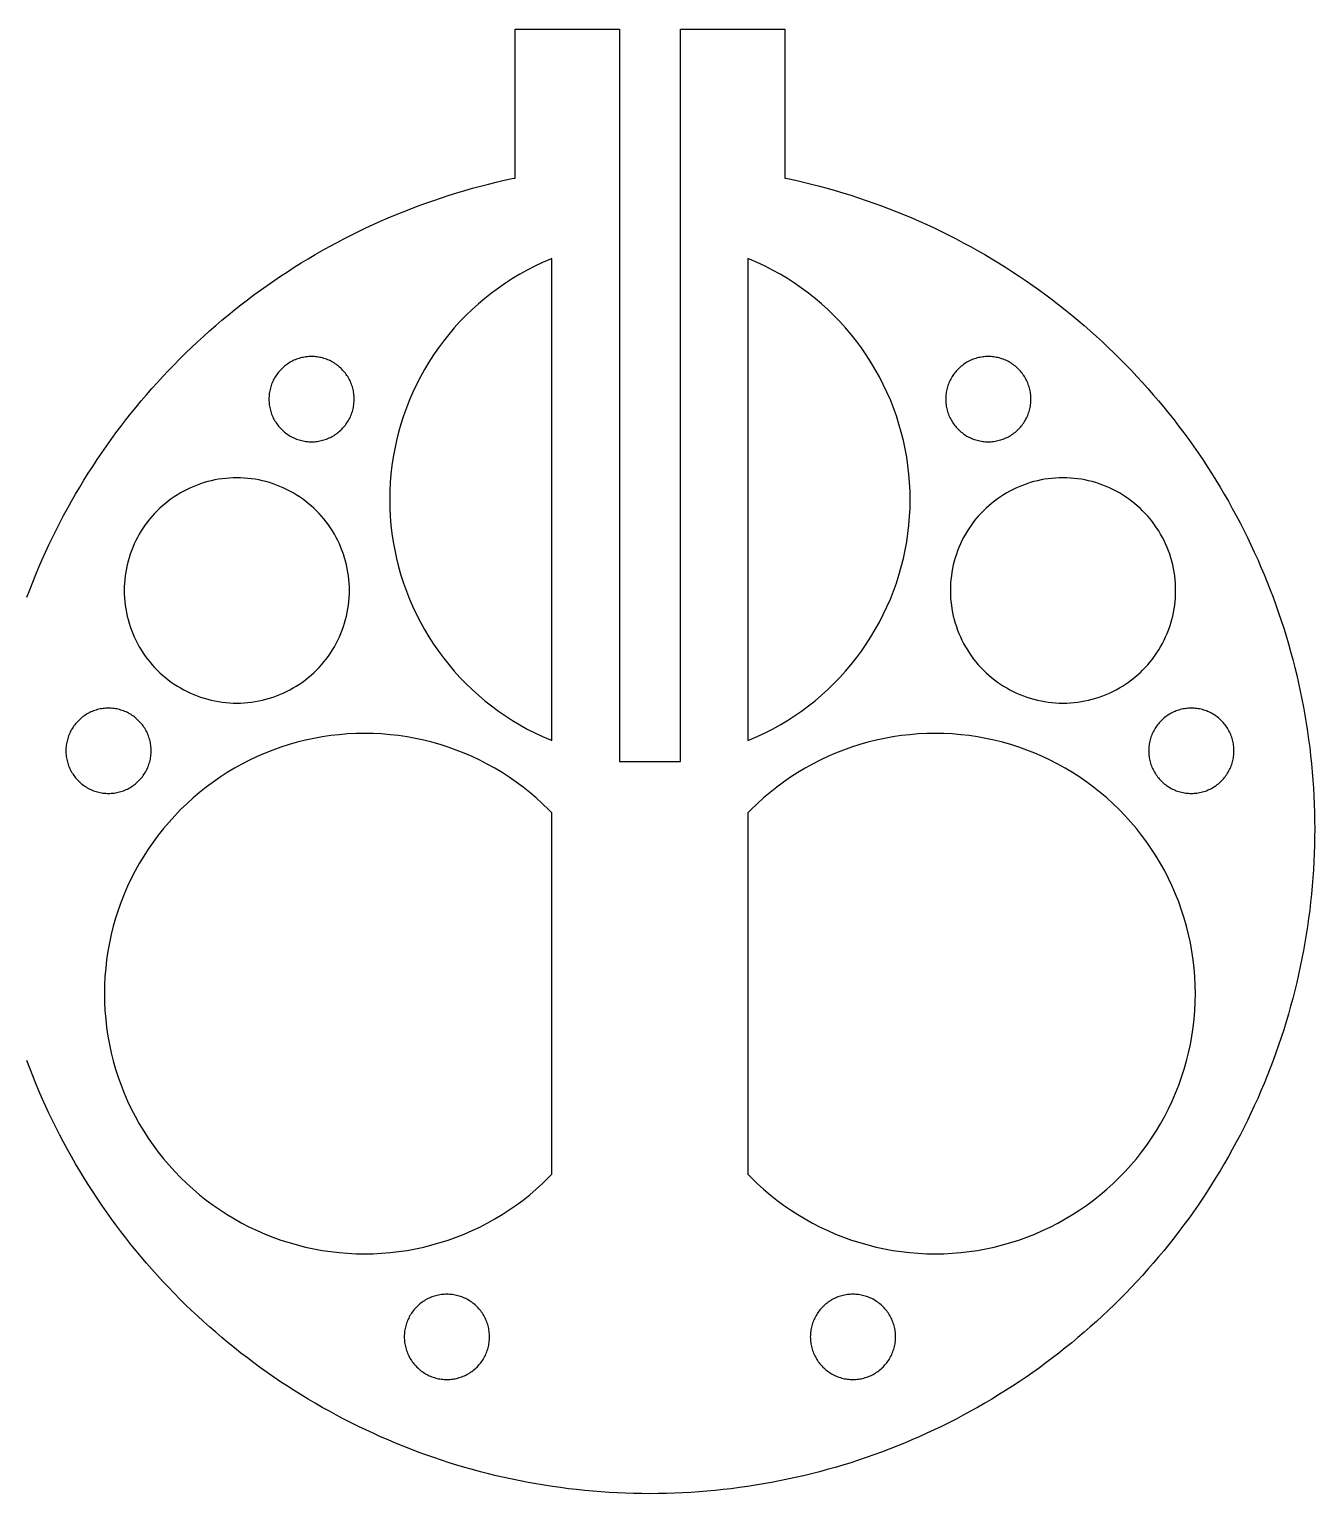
# Model space of a CAD drawing. Header units: millimetres. Extents: x 0 to 439, y -239 to 0.
# Drawn here: x 298.3 to 365, y -158 to -82 of the extents above; entities that cross this region are included whole.
import ezdxf

# ---------------------------------------------------------------- set-up
doc = ezdxf.new("R2010")
doc.units = ezdxf.units.MM
doc.layers.add('CUT', color=1, linetype='Continuous')

msp = doc.modelspace()

# ---------------------------------------------------------------- linework, layer by layer
at = {"layer": 'CUT'}
msp.add_lwpolyline([(298.162, -111.48), (298.312, -111.084), (298.467, -110.69), (298.626, -110.297), (298.791, -109.907), (298.96, -109.519), (299.134, -109.133), (299.312, -108.749), (299.496, -108.368), (299.684, -107.988), (299.876, -107.611), (300.074, -107.237), (300.276, -106.865), (300.482, -106.495), (300.693, -106.128), (300.908, -105.763), (301.128, -105.402), (301.353, -105.043), (301.581, -104.686), (301.814, -104.333), (302.052, -103.982), (302.293, -103.635), (302.539, -103.29), (302.789, -102.948), (303.044, -102.61), (303.302, -102.275), (303.565, -101.942), (303.831, -101.613), (304.102, -101.288), (304.376, -100.966), (304.655, -100.647), (304.937, -100.331), (305.223, -100.019), (305.513, -99.711), (305.807, -99.406), (306.105, -99.105), (306.406, -98.807), (306.711, -98.513), (307.019, -98.223), (307.331, -97.937), (307.647, -97.655), (307.966, -97.376), (308.288, -97.102), (308.613, -96.831), (308.942, -96.565), (309.275, -96.302), (309.61, -96.044), (309.948, -95.789), (310.29, -95.539), (310.635, -95.293), (310.982, -95.052), (311.333, -94.814), (311.686, -94.581), (312.043, -94.353), (312.402, -94.128), (312.763, -93.908), (313.128, -93.693), (313.495, -93.482), (313.865, -93.276), (314.237, -93.074), (314.611, -92.876), (314.988, -92.684), (315.368, -92.496), (315.749, -92.312), (316.133, -92.134), (316.519, -91.96), (316.907, -91.791), (317.297, -91.626), (317.69, -91.467), (318.084, -91.312), (318.48, -91.162), (318.877, -91.017), (319.277, -90.877), (319.678, -90.741), (320.081, -90.611), (320.485, -90.486), (320.891, -90.365), (321.298, -90.25), (321.707, -90.139), (322.117, -90.034), (322.528, -89.934), (322.941, -89.838), (323.355, -89.748), (323.5, -89.718), (323.5, -82), (328.913, -82), (328.913, -120), (332.087, -120), (332.087, -82), (337.5, -82), (337.5, -89.718), (337.645, -89.748), (338.059, -89.838), (338.472, -89.934), (338.883, -90.034), (339.293, -90.139), (339.702, -90.25), (340.109, -90.365), (340.515, -90.486), (340.919, -90.611), (341.322, -90.741), (341.723, -90.877), (342.123, -91.017), (342.52, -91.162), (342.916, -91.312), (343.31, -91.467), (343.703, -91.626), (344.093, -91.791), (344.481, -91.96), (344.867, -92.134), (345.251, -92.312), (345.632, -92.496), (346.012, -92.684), (346.389, -92.876), (346.763, -93.074), (347.135, -93.276), (347.505, -93.482), (347.872, -93.693), (348.237, -93.908), (348.598, -94.128), (348.957, -94.353), (349.314, -94.581), (349.667, -94.814), (350.018, -95.052), (350.365, -95.293), (350.71, -95.539), (351.052, -95.789), (351.39, -96.044), (351.725, -96.302), (352.058, -96.565), (352.387, -96.831), (352.712, -97.102), (353.034, -97.376), (353.353, -97.655), (353.669, -97.937), (353.981, -98.223), (354.289, -98.513), (354.594, -98.807), (354.895, -99.105), (355.193, -99.406), (355.487, -99.711), (355.777, -100.019), (356.063, -100.331), (356.345, -100.647), (356.624, -100.966), (356.898, -101.288), (357.169, -101.613), (357.435, -101.942), (357.698, -102.275), (357.956, -102.61), (358.211, -102.948), (358.461, -103.29), (358.707, -103.635), (358.948, -103.982), (359.186, -104.333), (359.419, -104.686), (359.647, -105.043), (359.872, -105.402), (360.092, -105.763), (360.307, -106.128), (360.518, -106.495), (360.724, -106.865), (360.926, -107.237), (361.124, -107.611), (361.316, -107.988), (361.504, -108.368), (361.688, -108.749), (361.866, -109.133), (362.04, -109.519), (362.209, -109.907), (362.374, -110.297), (362.533, -110.69), (362.688, -111.084), (362.838, -111.48), (362.983, -111.877), (363.123, -112.277), (363.259, -112.678), (363.389, -113.081), (363.514, -113.485), (363.635, -113.891), (363.75, -114.298), (363.861, -114.707), (363.966, -115.117), (364.066, -115.528), (364.162, -115.941), (364.252, -116.355), (364.337, -116.769), (364.417, -117.185), (364.492, -117.602), (364.562, -118.019), (364.627, -118.438), (364.686, -118.857), (364.741, -119.277), (364.79, -119.697), (364.834, -120.118), (364.873, -120.54), (364.907, -120.962), (364.935, -121.384), (364.958, -121.807), (364.977, -122.23), (364.99, -122.653), (364.997, -123.077), (365, -123.5), (364.997, -123.923), (364.99, -124.347), (364.977, -124.77), (364.977, -124.77), (364.958, -125.193), (364.935, -125.616), (364.907, -126.038), (364.873, -126.46), (364.834, -126.882), (364.79, -127.303), (364.741, -127.723), (364.686, -128.143), (364.627, -128.562), (364.562, -128.981), (364.492, -129.398), (364.417, -129.815), (364.337, -130.231), (364.252, -130.645), (364.162, -131.059), (364.066, -131.472), (363.966, -131.883), (363.861, -132.293), (363.75, -132.702), (363.635, -133.109), (363.514, -133.515), (363.389, -133.919), (363.259, -134.322), (363.123, -134.723), (362.983, -135.123), (362.838, -135.52), (362.688, -135.916), (362.533, -136.31), (362.374, -136.703), (362.209, -137.093), (362.04, -137.481), (361.866, -137.867), (361.688, -138.251), (361.504, -138.632), (361.316, -139.012), (361.124, -139.389), (360.926, -139.763), (360.724, -140.135), (360.518, -140.505), (360.307, -140.872), (360.092, -141.237), (359.872, -141.598), (359.647, -141.957), (359.419, -142.314), (359.186, -142.667), (358.948, -143.018), (358.707, -143.365), (358.461, -143.71), (358.211, -144.052), (357.956, -144.39), (357.698, -144.725), (357.435, -145.058), (357.169, -145.387), (356.898, -145.712), (356.624, -146.034), (356.345, -146.353), (356.063, -146.669), (355.777, -146.981), (355.487, -147.289), (355.193, -147.594), (354.895, -147.895), (354.594, -148.193), (354.289, -148.487), (353.981, -148.777), (353.669, -149.063), (353.353, -149.345), (353.034, -149.624), (352.712, -149.898), (352.387, -150.169), (352.058, -150.435), (351.725, -150.698), (351.39, -150.956), (351.052, -151.211), (350.71, -151.461), (350.365, -151.707), (350.018, -151.948), (349.667, -152.186), (349.314, -152.419), (348.957, -152.647), (348.598, -152.872), (348.237, -153.092), (347.872, -153.307), (347.505, -153.518), (347.135, -153.724), (346.763, -153.926), (346.389, -154.124), (346.012, -154.316), (345.632, -154.504), (345.251, -154.688), (344.867, -154.866), (344.481, -155.04), (344.093, -155.209), (343.703, -155.374), (343.31, -155.533), (342.916, -155.688), (342.52, -155.838), (342.123, -155.983), (341.723, -156.123), (341.322, -156.259), (340.919, -156.389), (340.515, -156.514), (340.109, -156.635), (339.702, -156.75), (339.293, -156.861), (338.883, -156.966), (338.472, -157.066), (338.059, -157.162), (337.645, -157.252), (337.231, -157.337), (336.815, -157.417), (336.398, -157.492), (335.981, -157.562), (335.562, -157.627), (335.143, -157.686), (334.723, -157.741), (334.303, -157.79), (333.882, -157.834), (333.46, -157.873), (333.038, -157.907), (332.616, -157.935), (332.193, -157.958), (331.77, -157.977), (331.347, -157.99), (330.923, -157.997), (330.5, -158), (330.077, -157.997), (329.653, -157.99), (329.23, -157.977), (328.807, -157.958), (328.384, -157.935), (327.962, -157.907), (327.54, -157.873), (327.118, -157.834), (326.697, -157.79), (326.277, -157.741), (325.857, -157.686), (325.438, -157.627), (325.019, -157.562), (324.602, -157.492), (324.185, -157.417), (323.769, -157.337), (323.355, -157.252), (322.941, -157.162), (322.528, -157.066), (322.117, -156.966), (321.707, -156.861), (321.298, -156.75), (320.891, -156.635), (320.485, -156.514), (320.081, -156.389), (319.678, -156.259), (319.277, -156.123), (318.877, -155.983), (318.48, -155.838), (318.084, -155.688), (317.69, -155.533), (317.297, -155.374), (316.907, -155.209), (316.519, -155.04), (316.133, -154.866), (315.749, -154.688), (315.368, -154.504), (314.988, -154.316), (314.611, -154.124), (314.237, -153.926), (313.865, -153.724), (313.495, -153.518), (313.128, -153.307), (312.763, -153.092), (312.402, -152.872), (312.043, -152.647), (311.686, -152.419), (311.333, -152.186), (310.982, -151.948), (310.635, -151.707), (310.29, -151.461), (309.948, -151.211), (309.61, -150.956), (309.275, -150.698), (308.942, -150.435), (308.613, -150.169), (308.288, -149.898), (307.966, -149.624), (307.647, -149.345), (307.331, -149.063), (307.019, -148.777), (306.711, -148.487), (306.406, -148.193), (306.105, -147.895), (305.807, -147.594), (305.513, -147.289), (305.223, -146.981), (304.937, -146.669), (304.655, -146.353), (304.376, -146.034), (304.102, -145.712), (303.831, -145.387), (303.565, -145.058), (303.302, -144.725), (303.044, -144.39), (302.789, -144.052), (302.539, -143.71), (302.293, -143.365), (302.052, -143.018), (301.814, -142.667), (301.581, -142.314), (301.353, -141.957), (301.128, -141.598), (300.908, -141.237), (300.693, -140.872), (300.482, -140.505), (300.276, -140.135), (300.074, -139.763), (299.876, -139.389), (299.684, -139.012), (299.496, -138.632), (299.312, -138.251), (299.134, -137.867), (298.96, -137.481), (298.791, -137.093), (298.626, -136.703), (298.467, -136.31), (298.312, -135.916), (298.162, -135.52)], dxfattribs=at)
for points in [[(324.527, -118.517), (324.927, -118.706), (325.332, -118.882), (325.413, -118.913), (325.413, -93.896), (325.332, -93.928), (324.927, -94.104), (324.527, -94.293), (324.134, -94.495), (323.748, -94.709), (323.369, -94.937), (322.997, -95.176), (322.634, -95.428), (322.279, -95.691), (321.933, -95.966), (321.596, -96.251), (321.268, -96.548), (320.951, -96.856), (320.643, -97.173), (320.347, -97.501), (320.061, -97.838), (319.786, -98.184), (319.523, -98.539), (319.271, -98.902), (319.032, -99.273), (318.805, -99.653), (318.59, -100.039), (318.388, -100.432), (318.199, -100.831), (318.023, -101.237), (317.861, -101.648), (317.712, -102.064), (317.577, -102.485), (317.455, -102.91), (317.348, -103.338), (317.255, -103.77), (317.176, -104.205), (317.111, -104.642), (317.06, -105.081), (317.024, -105.522), (317.003, -105.963), (316.995, -106.405), (317.003, -106.847), (317.024, -107.288), (317.06, -107.729), (317.111, -108.168), (317.176, -108.605), (317.255, -109.039), (317.348, -109.471), (317.455, -109.9), (317.577, -110.325), (317.712, -110.746), (317.861, -111.162), (318.023, -111.573), (318.199, -111.978), (318.388, -112.378), (318.59, -112.771), (318.805, -113.157), (319.032, -113.536), (319.271, -113.908), (319.523, -114.271), (319.786, -114.626), (320.061, -114.972), (320.347, -115.309), (320.643, -115.637), (320.951, -115.954), (321.268, -116.261), (321.596, -116.558), (321.933, -116.844), (322.279, -117.119), (322.634, -117.382), (322.997, -117.634), (323.369, -117.873), (323.748, -118.1), (324.134, -118.315), (324.527, -118.517)], [(343.889, -108.168), (343.94, -107.729), (343.976, -107.288), (343.997, -106.847), (344.005, -106.405), (343.997, -105.963), (343.976, -105.522), (343.94, -105.081), (343.889, -104.642), (343.824, -104.205), (343.745, -103.77), (343.652, -103.338), (343.545, -102.91), (343.423, -102.485), (343.288, -102.064), (343.139, -101.648), (342.977, -101.237), (342.801, -100.831), (342.612, -100.432), (342.41, -100.039), (342.195, -99.653), (341.968, -99.273), (341.729, -98.902), (341.477, -98.539), (341.214, -98.184), (340.939, -97.838), (340.653, -97.501), (340.357, -97.173), (340.049, -96.856), (339.732, -96.548), (339.404, -96.251), (339.067, -95.966), (338.721, -95.691), (338.366, -95.428), (338.003, -95.176), (337.631, -94.937), (337.252, -94.709), (336.866, -94.495), (336.473, -94.293), (336.073, -94.104), (335.668, -93.928), (335.587, -93.896), (335.587, -118.913), (335.668, -118.882), (336.073, -118.706), (336.473, -118.517), (336.866, -118.315), (337.252, -118.1), (337.631, -117.873), (338.003, -117.634), (338.366, -117.382), (338.721, -117.119), (339.067, -116.844), (339.404, -116.558), (339.732, -116.261), (340.049, -115.954), (340.357, -115.637), (340.653, -115.309), (340.939, -114.972), (341.214, -114.626), (341.477, -114.271), (341.729, -113.908), (341.968, -113.536), (342.195, -113.157), (342.41, -112.771), (342.612, -112.378), (342.801, -111.978), (342.977, -111.573), (343.139, -111.162), (343.288, -110.746), (343.423, -110.325), (343.545, -109.9), (343.652, -109.471), (343.745, -109.039), (343.824, -108.605), (343.889, -108.168)], [(315.133, -101.484), (315.141, -101.412), (315.147, -101.34), (315.15, -101.268), (315.151, -101.195), (315.15, -101.123), (315.147, -101.051), (315.141, -100.978), (315.133, -100.907), (315.122, -100.835), (315.109, -100.764), (315.094, -100.693), (315.076, -100.623), (315.056, -100.553), (315.034, -100.484), (315.01, -100.416), (314.983, -100.349), (314.954, -100.282), (314.923, -100.217), (314.89, -100.153), (314.855, -100.089), (314.818, -100.027), (314.779, -99.966), (314.737, -99.907), (314.694, -99.849), (314.649, -99.792), (314.603, -99.737), (314.554, -99.683), (314.504, -99.631), (314.452, -99.581), (314.398, -99.532), (314.343, -99.485), (314.286, -99.44), (314.228, -99.397), (314.168, -99.356), (314.108, -99.317), (314.045, -99.28), (313.982, -99.244), (313.918, -99.211), (313.852, -99.18), (313.786, -99.152), (313.719, -99.125), (313.651, -99.101), (313.582, -99.079), (313.512, -99.059), (313.442, -99.041), (313.371, -99.026), (313.3, -99.013), (313.228, -99.002), (313.156, -98.994), (313.084, -98.988), (313.012, -98.984), (312.94, -98.983), (312.867, -98.984), (312.795, -98.988), (312.723, -98.994), (312.651, -99.002), (312.579, -99.013), (312.508, -99.026), (312.437, -99.041), (312.367, -99.059), (312.297, -99.079), (312.229, -99.101), (312.16, -99.125), (312.093, -99.152), (312.027, -99.18), (311.961, -99.211), (311.897, -99.244), (311.834, -99.28), (311.771, -99.317), (311.711, -99.356), (311.651, -99.397), (311.593, -99.44), (311.536, -99.485), (311.481, -99.532), (311.427, -99.581), (311.375, -99.631), (311.325, -99.683), (311.277, -99.737), (311.23, -99.792), (311.185, -99.849), (311.142, -99.907), (311.1, -99.966), (311.061, -100.027), (311.024, -100.089), (310.989, -100.153), (310.956, -100.217), (310.925, -100.282), (310.896, -100.349), (310.869, -100.416), (310.845, -100.484), (310.823, -100.553), (310.803, -100.623), (310.785, -100.693), (310.77, -100.764), (310.757, -100.835), (310.747, -100.907), (310.738, -100.978), (310.732, -101.051), (310.729, -101.123), (310.728, -101.195), (310.729, -101.268), (310.732, -101.34), (310.738, -101.412), (310.747, -101.484), (310.757, -101.556), (310.77, -101.627), (310.785, -101.697), (310.803, -101.768), (310.823, -101.837), (310.845, -101.906), (310.869, -101.974), (310.896, -102.042), (310.925, -102.108), (310.956, -102.174), (310.989, -102.238), (311.024, -102.301), (311.061, -102.363), (311.1, -102.424), (311.142, -102.484), (311.185, -102.542), (311.23, -102.598), (311.277, -102.654), (311.325, -102.707), (311.375, -102.759), (311.427, -102.81), (311.481, -102.858), (311.536, -102.905), (311.593, -102.95), (311.651, -102.993), (311.711, -103.034), (311.771, -103.074), (311.834, -103.111), (311.897, -103.146), (311.961, -103.179), (312.027, -103.21), (312.093, -103.239), (312.16, -103.265), (312.229, -103.29), (312.297, -103.312), (312.367, -103.332), (312.437, -103.349), (312.508, -103.365), (312.579, -103.378), (312.651, -103.388), (312.723, -103.396), (312.795, -103.402), (312.867, -103.406), (312.94, -103.407), (313.012, -103.406), (313.084, -103.402), (313.156, -103.396), (313.228, -103.388), (313.3, -103.378), (313.371, -103.365), (313.442, -103.349), (313.512, -103.332), (313.582, -103.312), (313.651, -103.29), (313.719, -103.265), (313.786, -103.239), (313.852, -103.21), (313.918, -103.179), (313.982, -103.146), (314.045, -103.111), (314.108, -103.074), (314.168, -103.034), (314.228, -102.993), (314.286, -102.95), (314.343, -102.905), (314.398, -102.858), (314.452, -102.81), (314.504, -102.759), (314.554, -102.707), (314.603, -102.654), (314.649, -102.598), (314.694, -102.542), (314.737, -102.484), (314.779, -102.424), (314.818, -102.363), (314.855, -102.301), (314.89, -102.238), (314.923, -102.174), (314.954, -102.108), (314.983, -102.042), (315.01, -101.974), (315.034, -101.906), (315.056, -101.837), (315.076, -101.768), (315.094, -101.697), (315.109, -101.627), (315.122, -101.556), (315.133, -101.484)], [(350.253, -101.484), (350.262, -101.412), (350.268, -101.34), (350.271, -101.268), (350.272, -101.195), (350.271, -101.123), (350.268, -101.051), (350.262, -100.978), (350.253, -100.907), (350.243, -100.835), (350.23, -100.764), (350.215, -100.693), (350.197, -100.623), (350.177, -100.553), (350.155, -100.484), (350.131, -100.416), (350.104, -100.349), (350.075, -100.282), (350.044, -100.217), (350.011, -100.153), (349.976, -100.089), (349.939, -100.027), (349.9, -99.966), (349.858, -99.907), (349.815, -99.849), (349.77, -99.792), (349.723, -99.737), (349.675, -99.683), (349.625, -99.631), (349.573, -99.581), (349.519, -99.532), (349.464, -99.485), (349.407, -99.44), (349.349, -99.397), (349.289, -99.356), (349.229, -99.317), (349.166, -99.28), (349.103, -99.244), (349.039, -99.211), (348.973, -99.18), (348.907, -99.152), (348.84, -99.125), (348.771, -99.101), (348.703, -99.079), (348.633, -99.059), (348.563, -99.041), (348.492, -99.026), (348.421, -99.013), (348.349, -99.002), (348.277, -98.994), (348.205, -98.988), (348.133, -98.984), (348.06, -98.983), (347.988, -98.984), (347.916, -98.988), (347.844, -98.994), (347.772, -99.002), (347.7, -99.013), (347.629, -99.026), (347.558, -99.041), (347.488, -99.059), (347.418, -99.079), (347.349, -99.101), (347.281, -99.125), (347.214, -99.152), (347.148, -99.18), (347.082, -99.211), (347.018, -99.244), (346.955, -99.28), (346.892, -99.317), (346.832, -99.356), (346.772, -99.397), (346.714, -99.44), (346.657, -99.485), (346.602, -99.532), (346.548, -99.581), (346.496, -99.631), (346.446, -99.683), (346.397, -99.737), (346.351, -99.792), (346.306, -99.849), (346.263, -99.907), (346.221, -99.966), (346.182, -100.027), (346.145, -100.089), (346.11, -100.153), (346.077, -100.217), (346.046, -100.282), (346.017, -100.349), (345.99, -100.416), (345.966, -100.484), (345.944, -100.553), (345.924, -100.623), (345.906, -100.693), (345.891, -100.764), (345.878, -100.835), (345.867, -100.907), (345.859, -100.978), (345.853, -101.051), (345.85, -101.123), (345.849, -101.195), (345.85, -101.268), (345.853, -101.34), (345.859, -101.412), (345.867, -101.484), (345.878, -101.556), (345.891, -101.627), (345.906, -101.697), (345.924, -101.768), (345.944, -101.837), (345.966, -101.906), (345.99, -101.974), (346.017, -102.042), (346.046, -102.108), (346.077, -102.174), (346.11, -102.238), (346.145, -102.301), (346.182, -102.363), (346.221, -102.424), (346.263, -102.484), (346.306, -102.542), (346.351, -102.598), (346.397, -102.654), (346.446, -102.707), (346.496, -102.759), (346.548, -102.81), (346.602, -102.858), (346.657, -102.905), (346.714, -102.95), (346.772, -102.993), (346.832, -103.034), (346.892, -103.074), (346.955, -103.111), (347.018, -103.146), (347.082, -103.179), (347.148, -103.21), (347.214, -103.239), (347.281, -103.265), (347.349, -103.29), (347.418, -103.312), (347.488, -103.332), (347.558, -103.349), (347.629, -103.365), (347.7, -103.378), (347.772, -103.388), (347.844, -103.396), (347.916, -103.402), (347.988, -103.406), (348.06, -103.407), (348.133, -103.406), (348.205, -103.402), (348.277, -103.396), (348.349, -103.388), (348.421, -103.378), (348.492, -103.365), (348.563, -103.349), (348.633, -103.332), (348.703, -103.312), (348.771, -103.29), (348.84, -103.265), (348.907, -103.239), (348.973, -103.21), (349.039, -103.179), (349.103, -103.146), (349.166, -103.111), (349.229, -103.074), (349.289, -103.034), (349.349, -102.993), (349.407, -102.95), (349.464, -102.905), (349.519, -102.858), (349.573, -102.81), (349.625, -102.759), (349.675, -102.707), (349.723, -102.654), (349.77, -102.598), (349.815, -102.542), (349.858, -102.484), (349.9, -102.424), (349.939, -102.363), (349.976, -102.301), (350.011, -102.238), (350.044, -102.174), (350.075, -102.108), (350.104, -102.042), (350.131, -101.974), (350.155, -101.906), (350.177, -101.837), (350.197, -101.768), (350.215, -101.697), (350.23, -101.627), (350.243, -101.556), (350.253, -101.484)], [(314.88, -111.696), (314.896, -111.505), (314.905, -111.314), (314.908, -111.123), (314.905, -110.932), (314.896, -110.741), (314.88, -110.55), (314.858, -110.36), (314.83, -110.171), (314.796, -109.983), (314.755, -109.796), (314.709, -109.61), (314.656, -109.426), (314.598, -109.244), (314.533, -109.064), (314.463, -108.886), (314.387, -108.71), (314.305, -108.537), (314.218, -108.367), (314.125, -108.2), (314.027, -108.036), (313.923, -107.875), (313.814, -107.718), (313.7, -107.564), (313.581, -107.414), (313.457, -107.269), (313.329, -107.127), (313.196, -106.989), (313.058, -106.856), (312.917, -106.728), (312.771, -106.604), (312.621, -106.485), (312.467, -106.371), (312.31, -106.262), (312.149, -106.159), (311.985, -106.06), (311.818, -105.967), (311.648, -105.88), (311.475, -105.798), (311.299, -105.722), (311.121, -105.652), (310.941, -105.587), (310.759, -105.529), (310.575, -105.476), (310.39, -105.43), (310.203, -105.39), (310.015, -105.355), (309.825, -105.327), (309.635, -105.305), (309.445, -105.29), (309.254, -105.28), (309.062, -105.277), (308.871, -105.28), (308.68, -105.29), (308.489, -105.305), (308.299, -105.327), (308.11, -105.355), (307.922, -105.39), (307.735, -105.43), (307.549, -105.476), (307.365, -105.529), (307.183, -105.587), (307.003, -105.652), (306.825, -105.722), (306.65, -105.798), (306.477, -105.88), (306.307, -105.967), (306.139, -106.06), (305.975, -106.159), (305.815, -106.262), (305.657, -106.371), (305.504, -106.485), (305.354, -106.604), (305.208, -106.728), (305.066, -106.856), (304.929, -106.989), (304.796, -107.127), (304.667, -107.269), (304.544, -107.414), (304.425, -107.564), (304.311, -107.718), (304.202, -107.875), (304.098, -108.036), (304, -108.2), (303.907, -108.367), (303.819, -108.537), (303.738, -108.71), (303.662, -108.886), (303.591, -109.064), (303.527, -109.244), (303.468, -109.426), (303.416, -109.61), (303.369, -109.796), (303.329, -109.983), (303.295, -110.171), (303.267, -110.36), (303.245, -110.55), (303.229, -110.741), (303.22, -110.932), (303.217, -111.123), (303.22, -111.314), (303.229, -111.505), (303.245, -111.696), (303.267, -111.886), (303.295, -112.075), (303.329, -112.263), (303.369, -112.45), (303.416, -112.636), (303.468, -112.82), (303.527, -113.002), (303.591, -113.182), (303.662, -113.36), (303.738, -113.536), (303.819, -113.708), (303.907, -113.879), (304, -114.046), (304.098, -114.21), (304.202, -114.371), (304.311, -114.528), (304.425, -114.682), (304.544, -114.831), (304.667, -114.977), (304.796, -115.119), (304.929, -115.256), (305.066, -115.39), (305.208, -115.518), (305.354, -115.642), (305.504, -115.761), (305.657, -115.875), (305.815, -115.983), (305.975, -116.087), (306.139, -116.185), (306.307, -116.278), (306.477, -116.366), (306.65, -116.448), (306.825, -116.524), (307.003, -116.594), (307.183, -116.658), (307.365, -116.717), (307.549, -116.769), (307.735, -116.816), (307.922, -116.856), (308.11, -116.891), (308.299, -116.919), (308.489, -116.941), (308.68, -116.956), (308.871, -116.966), (309.062, -116.969), (309.254, -116.966), (309.445, -116.956), (309.635, -116.941), (309.825, -116.919), (310.015, -116.891), (310.203, -116.856), (310.39, -116.816), (310.575, -116.769), (310.759, -116.717), (310.941, -116.658), (311.121, -116.594), (311.299, -116.524), (311.475, -116.448), (311.648, -116.366), (311.818, -116.278), (311.985, -116.185), (312.149, -116.087), (312.31, -115.983), (312.467, -115.875), (312.621, -115.761), (312.771, -115.642), (312.917, -115.518), (313.058, -115.39), (313.196, -115.256), (313.329, -115.119), (313.457, -114.977), (313.581, -114.831), (313.7, -114.682), (313.814, -114.528), (313.923, -114.371), (314.027, -114.21), (314.125, -114.046), (314.218, -113.879), (314.305, -113.708), (314.387, -113.536), (314.463, -113.36), (314.533, -113.182), (314.598, -113.002), (314.656, -112.82), (314.709, -112.636), (314.755, -112.45), (314.796, -112.263), (314.83, -112.075), (314.858, -111.886), (314.88, -111.696)], [(357.755, -111.696), (357.771, -111.505), (357.78, -111.314), (357.783, -111.123), (357.78, -110.932), (357.771, -110.741), (357.755, -110.55), (357.733, -110.36), (357.705, -110.171), (357.671, -109.983), (357.631, -109.796), (357.584, -109.61), (357.532, -109.426), (357.473, -109.244), (357.409, -109.064), (357.338, -108.886), (357.262, -108.71), (357.181, -108.537), (357.093, -108.367), (357, -108.2), (356.902, -108.036), (356.798, -107.875), (356.689, -107.718), (356.575, -107.564), (356.456, -107.414), (356.333, -107.269), (356.204, -107.127), (356.071, -106.989), (355.934, -106.856), (355.792, -106.728), (355.646, -106.604), (355.496, -106.485), (355.343, -106.371), (355.185, -106.262), (355.025, -106.159), (354.861, -106.06), (354.693, -105.967), (354.523, -105.88), (354.35, -105.798), (354.175, -105.722), (353.997, -105.652), (353.817, -105.587), (353.635, -105.529), (353.451, -105.476), (353.265, -105.43), (353.078, -105.39), (352.89, -105.355), (352.701, -105.327), (352.511, -105.305), (352.32, -105.29), (352.129, -105.28), (351.938, -105.277), (351.746, -105.28), (351.555, -105.29), (351.365, -105.305), (351.175, -105.327), (350.985, -105.355), (350.797, -105.39), (350.61, -105.43), (350.425, -105.476), (350.241, -105.529), (350.059, -105.587), (349.879, -105.652), (349.701, -105.722), (349.525, -105.798), (349.352, -105.88), (349.182, -105.967), (349.015, -106.06), (348.851, -106.159), (348.69, -106.262), (348.533, -106.371), (348.379, -106.485), (348.229, -106.604), (348.083, -106.728), (347.942, -106.856), (347.804, -106.989), (347.671, -107.127), (347.543, -107.269), (347.419, -107.414), (347.3, -107.564), (347.186, -107.718), (347.077, -107.875), (346.973, -108.036), (346.875, -108.2), (346.782, -108.367), (346.695, -108.537), (346.613, -108.71), (346.537, -108.886), (346.467, -109.064), (346.402, -109.244), (346.344, -109.426), (346.291, -109.61), (346.245, -109.796), (346.204, -109.983), (346.17, -110.171), (346.142, -110.36), (346.12, -110.55), (346.104, -110.741), (346.095, -110.932), (346.092, -111.123), (346.095, -111.314), (346.104, -111.505), (346.12, -111.696), (346.142, -111.886), (346.17, -112.075), (346.204, -112.263), (346.245, -112.45), (346.291, -112.636), (346.344, -112.82), (346.402, -113.002), (346.467, -113.182), (346.537, -113.36), (346.613, -113.536), (346.695, -113.708), (346.782, -113.879), (346.875, -114.046), (346.973, -114.21), (347.077, -114.371), (347.186, -114.528), (347.3, -114.682), (347.419, -114.831), (347.543, -114.977), (347.671, -115.119), (347.804, -115.256), (347.942, -115.39), (348.083, -115.518), (348.229, -115.642), (348.379, -115.761), (348.533, -115.875), (348.69, -115.983), (348.851, -116.087), (349.015, -116.185), (349.182, -116.278), (349.352, -116.366), (349.525, -116.448), (349.701, -116.524), (349.879, -116.594), (350.059, -116.658), (350.241, -116.717), (350.425, -116.769), (350.61, -116.816), (350.797, -116.856), (350.985, -116.891), (351.175, -116.919), (351.365, -116.941), (351.555, -116.956), (351.746, -116.966), (351.938, -116.969), (352.129, -116.966), (352.32, -116.956), (352.511, -116.941), (352.701, -116.919), (352.89, -116.891), (353.078, -116.856), (353.265, -116.816), (353.451, -116.769), (353.635, -116.717), (353.817, -116.658), (353.997, -116.594), (354.175, -116.524), (354.35, -116.448), (354.523, -116.366), (354.693, -116.278), (354.861, -116.185), (355.025, -116.087), (355.185, -115.983), (355.343, -115.875), (355.496, -115.761), (355.646, -115.642), (355.792, -115.518), (355.934, -115.39), (356.071, -115.256), (356.204, -115.119), (356.333, -114.977), (356.456, -114.831), (356.575, -114.682), (356.689, -114.528), (356.798, -114.371), (356.902, -114.21), (357, -114.046), (357.093, -113.879), (357.181, -113.708), (357.262, -113.536), (357.338, -113.36), (357.409, -113.182), (357.473, -113.002), (357.532, -112.82), (357.584, -112.636), (357.631, -112.45), (357.671, -112.263), (357.705, -112.075), (357.733, -111.886), (357.755, -111.696)], [(304.596, -119.733), (304.605, -119.661), (304.61, -119.589), (304.614, -119.517), (304.615, -119.445), (304.614, -119.372), (304.61, -119.3), (304.605, -119.228), (304.596, -119.156), (304.586, -119.084), (304.573, -119.013), (304.557, -118.942), (304.54, -118.872), (304.52, -118.802), (304.498, -118.734), (304.473, -118.665), (304.447, -118.598), (304.418, -118.532), (304.387, -118.466), (304.354, -118.402), (304.319, -118.339), (304.282, -118.277), (304.242, -118.216), (304.201, -118.156), (304.158, -118.098), (304.113, -118.041), (304.066, -117.986), (304.018, -117.933), (303.967, -117.881), (303.915, -117.83), (303.862, -117.782), (303.806, -117.735), (303.75, -117.69), (303.692, -117.647), (303.632, -117.605), (303.571, -117.566), (303.509, -117.529), (303.446, -117.494), (303.382, -117.461), (303.316, -117.43), (303.25, -117.401), (303.182, -117.374), (303.114, -117.35), (303.045, -117.328), (302.976, -117.308), (302.906, -117.29), (302.835, -117.275), (302.764, -117.262), (302.692, -117.252), (302.62, -117.243), (302.548, -117.237), (302.476, -117.234), (302.403, -117.233), (302.331, -117.234), (302.259, -117.237), (302.186, -117.243), (302.115, -117.252), (302.043, -117.262), (301.972, -117.275), (301.901, -117.29), (301.831, -117.308), (301.761, -117.328), (301.692, -117.35), (301.624, -117.374), (301.557, -117.401), (301.49, -117.43), (301.425, -117.461), (301.361, -117.494), (301.297, -117.529), (301.235, -117.566), (301.174, -117.605), (301.115, -117.647), (301.057, -117.69), (301, -117.735), (300.945, -117.782), (300.891, -117.83), (300.839, -117.881), (300.789, -117.933), (300.74, -117.986), (300.693, -118.041), (300.648, -118.098), (300.605, -118.156), (300.564, -118.216), (300.525, -118.277), (300.488, -118.339), (300.453, -118.402), (300.419, -118.466), (300.389, -118.532), (300.36, -118.598), (300.333, -118.665), (300.309, -118.734), (300.287, -118.802), (300.267, -118.872), (300.249, -118.942), (300.234, -119.013), (300.221, -119.084), (300.21, -119.156), (300.202, -119.228), (300.196, -119.3), (300.193, -119.372), (300.191, -119.445), (300.193, -119.517), (300.196, -119.589), (300.202, -119.661), (300.21, -119.733), (300.221, -119.805), (300.234, -119.876), (300.249, -119.947), (300.267, -120.017), (300.287, -120.087), (300.309, -120.156), (300.333, -120.224), (300.36, -120.291), (300.389, -120.357), (300.419, -120.423), (300.453, -120.487), (300.488, -120.551), (300.525, -120.613), (300.564, -120.673), (300.605, -120.733), (300.648, -120.791), (300.693, -120.848), (300.74, -120.903), (300.789, -120.957), (300.839, -121.009), (300.891, -121.059), (300.945, -121.108), (301, -121.154), (301.057, -121.199), (301.115, -121.243), (301.174, -121.284), (301.235, -121.323), (301.297, -121.36), (301.361, -121.395), (301.425, -121.428), (301.49, -121.459), (301.557, -121.488), (301.624, -121.515), (301.692, -121.539), (301.761, -121.561), (301.831, -121.581), (301.901, -121.599), (301.972, -121.614), (302.043, -121.627), (302.115, -121.638), (302.186, -121.646), (302.259, -121.652), (302.331, -121.655), (302.403, -121.657), (302.476, -121.655), (302.548, -121.652), (302.62, -121.646), (302.692, -121.638), (302.764, -121.627), (302.835, -121.614), (302.906, -121.599), (302.976, -121.581), (303.045, -121.561), (303.114, -121.539), (303.182, -121.515), (303.25, -121.488), (303.316, -121.459), (303.382, -121.428), (303.446, -121.395), (303.509, -121.36), (303.571, -121.323), (303.632, -121.284), (303.692, -121.243), (303.75, -121.199), (303.806, -121.154), (303.862, -121.108), (303.915, -121.059), (303.967, -121.009), (304.018, -120.957), (304.066, -120.903), (304.113, -120.848), (304.158, -120.791), (304.201, -120.733), (304.242, -120.673), (304.282, -120.613), (304.319, -120.551), (304.354, -120.487), (304.387, -120.423), (304.418, -120.357), (304.447, -120.291), (304.473, -120.224), (304.498, -120.156), (304.52, -120.087), (304.54, -120.017), (304.557, -119.947), (304.573, -119.876), (304.586, -119.805), (304.596, -119.733)], [(360.79, -119.733), (360.798, -119.661), (360.804, -119.589), (360.807, -119.517), (360.809, -119.445), (360.807, -119.372), (360.804, -119.3), (360.798, -119.228), (360.79, -119.156), (360.779, -119.084), (360.766, -119.013), (360.751, -118.942), (360.733, -118.872), (360.713, -118.802), (360.691, -118.734), (360.667, -118.665), (360.64, -118.598), (360.611, -118.532), (360.581, -118.466), (360.547, -118.402), (360.512, -118.339), (360.475, -118.277), (360.436, -118.216), (360.395, -118.156), (360.352, -118.098), (360.307, -118.041), (360.26, -117.986), (360.211, -117.933), (360.161, -117.881), (360.109, -117.83), (360.055, -117.782), (360, -117.735), (359.943, -117.69), (359.885, -117.647), (359.826, -117.605), (359.765, -117.566), (359.703, -117.529), (359.639, -117.494), (359.575, -117.461), (359.51, -117.43), (359.443, -117.401), (359.376, -117.374), (359.308, -117.35), (359.239, -117.328), (359.169, -117.308), (359.099, -117.29), (359.028, -117.275), (358.957, -117.262), (358.885, -117.252), (358.814, -117.243), (358.741, -117.237), (358.669, -117.234), (358.597, -117.233), (358.524, -117.234), (358.452, -117.237), (358.38, -117.243), (358.308, -117.252), (358.236, -117.262), (358.165, -117.275), (358.094, -117.29), (358.024, -117.308), (357.955, -117.328), (357.886, -117.35), (357.818, -117.374), (357.75, -117.401), (357.684, -117.43), (357.618, -117.461), (357.554, -117.494), (357.491, -117.529), (357.429, -117.566), (357.368, -117.605), (357.308, -117.647), (357.25, -117.69), (357.194, -117.735), (357.138, -117.782), (357.085, -117.83), (357.033, -117.881), (356.982, -117.933), (356.934, -117.986), (356.887, -118.041), (356.842, -118.098), (356.799, -118.156), (356.758, -118.216), (356.718, -118.277), (356.681, -118.339), (356.646, -118.402), (356.613, -118.466), (356.582, -118.532), (356.553, -118.598), (356.527, -118.665), (356.502, -118.734), (356.48, -118.802), (356.46, -118.872), (356.443, -118.942), (356.427, -119.013), (356.414, -119.084), (356.404, -119.156), (356.395, -119.228), (356.39, -119.3), (356.386, -119.372), (356.385, -119.445), (356.386, -119.517), (356.39, -119.589), (356.395, -119.661), (356.404, -119.733), (356.414, -119.805), (356.427, -119.876), (356.443, -119.947), (356.46, -120.017), (356.48, -120.087), (356.502, -120.156), (356.527, -120.224), (356.553, -120.291), (356.582, -120.357), (356.613, -120.423), (356.646, -120.487), (356.681, -120.551), (356.718, -120.613), (356.758, -120.673), (356.799, -120.733), (356.842, -120.791), (356.887, -120.848), (356.934, -120.903), (356.982, -120.957), (357.033, -121.009), (357.085, -121.059), (357.138, -121.108), (357.194, -121.154), (357.25, -121.199), (357.308, -121.243), (357.368, -121.284), (357.429, -121.323), (357.491, -121.36), (357.554, -121.395), (357.618, -121.428), (357.684, -121.459), (357.75, -121.488), (357.818, -121.515), (357.886, -121.539), (357.955, -121.561), (358.024, -121.581), (358.094, -121.599), (358.165, -121.614), (358.236, -121.627), (358.308, -121.638), (358.38, -121.646), (358.452, -121.652), (358.524, -121.655), (358.597, -121.657), (358.669, -121.655), (358.741, -121.652), (358.814, -121.646), (358.885, -121.638), (358.957, -121.627), (359.028, -121.614), (359.099, -121.599), (359.169, -121.581), (359.239, -121.561), (359.308, -121.539), (359.376, -121.515), (359.443, -121.488), (359.51, -121.459), (359.575, -121.428), (359.639, -121.395), (359.703, -121.36), (359.765, -121.323), (359.826, -121.284), (359.885, -121.243), (359.943, -121.199), (360, -121.154), (360.055, -121.108), (360.109, -121.059), (360.161, -121.009), (360.211, -120.957), (360.26, -120.903), (360.307, -120.848), (360.352, -120.791), (360.395, -120.733), (360.436, -120.673), (360.475, -120.613), (360.512, -120.551), (360.547, -120.487), (360.581, -120.423), (360.611, -120.357), (360.64, -120.291), (360.667, -120.224), (360.691, -120.156), (360.713, -120.087), (360.733, -120.017), (360.751, -119.947), (360.766, -119.876), (360.779, -119.805), (360.79, -119.733)], [(324.599, -142.201), (324.927, -141.904), (325.244, -141.597), (325.413, -141.423), (325.413, -122.672), (325.244, -122.498), (324.927, -122.191), (324.599, -121.894), (324.262, -121.608), (323.916, -121.334), (323.561, -121.07), (323.198, -120.819), (322.827, -120.579), (322.447, -120.352), (322.061, -120.138), (321.668, -119.936), (321.269, -119.747), (320.863, -119.571), (320.452, -119.408), (320.036, -119.26), (319.615, -119.124), (319.19, -119.003), (318.762, -118.896), (318.33, -118.802), (317.895, -118.723), (317.458, -118.658), (317.019, -118.608), (316.578, -118.572), (316.137, -118.55), (315.695, -118.543), (315.253, -118.55), (314.812, -118.572), (314.371, -118.608), (313.932, -118.658), (313.495, -118.723), (313.061, -118.802), (312.629, -118.896), (312.2, -119.003), (311.775, -119.124), (311.354, -119.26), (310.938, -119.408), (310.527, -119.571), (310.122, -119.747), (309.722, -119.936), (309.329, -120.138), (308.943, -120.352), (308.564, -120.579), (308.192, -120.819), (307.829, -121.07), (307.474, -121.334), (307.128, -121.608), (306.791, -121.894), (306.463, -122.191), (306.146, -122.498), (305.839, -122.816), (305.542, -123.143), (305.256, -123.48), (304.981, -123.826), (304.718, -124.181), (304.466, -124.545), (304.227, -124.916), (304, -125.295), (303.785, -125.682), (303.583, -126.075), (303.394, -126.474), (303.218, -126.88), (303.056, -127.291), (302.907, -127.707), (302.772, -128.127), (302.651, -128.552), (302.543, -128.981), (302.45, -129.413), (302.371, -129.848), (302.306, -130.285), (302.256, -130.724), (302.219, -131.164), (302.198, -131.606), (302.19, -132.048), (302.198, -132.489), (302.219, -132.931), (302.256, -133.371), (302.306, -133.81), (302.371, -134.247), (302.45, -134.682), (302.543, -135.114), (302.651, -135.543), (302.772, -135.968), (302.907, -136.389), (303.056, -136.805), (303.218, -137.216), (303.394, -137.621), (303.583, -138.021), (303.785, -138.414), (304, -138.8), (304.227, -139.179), (304.466, -139.55), (304.718, -139.914), (304.981, -140.269), (305.256, -140.615), (305.542, -140.952), (305.839, -141.279), (306.146, -141.597), (306.463, -141.904), (306.791, -142.201), (307.128, -142.487), (307.474, -142.762), (307.829, -143.025), (308.192, -143.276), (308.564, -143.516), (308.943, -143.743), (309.329, -143.958), (309.722, -144.16), (310.122, -144.348), (310.527, -144.524), (310.938, -144.687), (311.354, -144.836), (311.775, -144.971), (312.2, -145.092), (312.629, -145.199), (313.061, -145.293), (313.495, -145.372), (313.932, -145.437), (314.371, -145.487), (314.812, -145.523), (315.253, -145.545), (315.695, -145.552), (316.137, -145.545), (316.578, -145.523), (317.019, -145.487), (317.458, -145.437), (317.895, -145.372), (318.33, -145.293), (318.762, -145.199), (319.19, -145.092), (319.615, -144.971), (320.036, -144.836), (320.452, -144.687), (320.863, -144.524), (321.269, -144.348), (321.668, -144.16), (322.061, -143.958), (322.447, -143.743), (322.827, -143.516), (323.198, -143.276), (323.561, -143.025), (323.916, -142.762), (324.262, -142.487), (324.599, -142.201)], [(358.694, -133.81), (358.744, -133.371), (358.781, -132.931), (358.802, -132.489), (358.81, -132.048), (358.802, -131.606), (358.781, -131.164), (358.744, -130.724), (358.694, -130.285), (358.629, -129.848), (358.55, -129.413), (358.457, -128.981), (358.349, -128.552), (358.228, -128.127), (358.093, -127.707), (357.944, -127.291), (357.782, -126.88), (357.606, -126.474), (357.417, -126.075), (357.215, -125.682), (357, -125.295), (356.773, -124.916), (356.534, -124.545), (356.282, -124.181), (356.019, -123.826), (355.744, -123.48), (355.458, -123.143), (355.161, -122.816), (354.854, -122.498), (354.537, -122.191), (354.209, -121.894), (353.872, -121.608), (353.526, -121.334), (353.171, -121.07), (352.808, -120.819), (352.436, -120.579), (352.057, -120.352), (351.671, -120.138), (351.278, -119.936), (350.878, -119.747), (350.473, -119.571), (350.062, -119.408), (349.646, -119.26), (349.225, -119.124), (348.8, -119.003), (348.371, -118.896), (347.939, -118.802), (347.505, -118.723), (347.068, -118.658), (346.629, -118.608), (346.188, -118.572), (345.747, -118.55), (345.305, -118.543), (344.863, -118.55), (344.422, -118.572), (343.981, -118.608), (343.542, -118.658), (343.105, -118.723), (342.67, -118.802), (342.238, -118.896), (341.81, -119.003), (341.385, -119.124), (340.964, -119.26), (340.548, -119.408), (340.137, -119.571), (339.731, -119.747), (339.332, -119.936), (338.939, -120.138), (338.553, -120.352), (338.173, -120.579), (337.802, -120.819), (337.439, -121.07), (337.084, -121.334), (336.738, -121.608), (336.401, -121.894), (336.073, -122.191), (335.756, -122.498), (335.587, -122.672), (335.587, -141.423), (335.756, -141.597), (336.073, -141.904), (336.401, -142.201), (336.738, -142.487), (337.084, -142.762), (337.439, -143.025), (337.802, -143.276), (338.173, -143.516), (338.553, -143.743), (338.939, -143.958), (339.332, -144.16), (339.731, -144.348), (340.137, -144.524), (340.548, -144.687), (340.964, -144.836), (341.385, -144.971), (341.81, -145.092), (342.238, -145.199), (342.67, -145.293), (343.105, -145.372), (343.542, -145.437), (343.981, -145.487), (344.422, -145.523), (344.863, -145.545), (345.305, -145.552), (345.747, -145.545), (346.188, -145.523), (346.629, -145.487), (347.068, -145.437), (347.505, -145.372), (347.939, -145.293), (348.371, -145.199), (348.8, -145.092), (349.225, -144.971), (349.646, -144.836), (350.062, -144.687), (350.473, -144.524), (350.878, -144.348), (351.278, -144.16), (351.671, -143.958), (352.057, -143.743), (352.436, -143.516), (352.808, -143.276), (353.171, -143.025), (353.526, -142.762), (353.872, -142.487), (354.209, -142.201), (354.537, -141.904), (354.854, -141.597), (355.161, -141.279), (355.458, -140.952), (355.744, -140.615), (356.019, -140.269), (356.282, -139.914), (356.534, -139.55), (356.773, -139.179), (357, -138.8), (357.215, -138.414), (357.417, -138.021), (357.606, -137.621), (357.782, -137.216), (357.944, -136.805), (358.093, -136.389), (358.228, -135.968), (358.349, -135.543), (358.457, -135.114), (358.55, -134.682), (358.629, -134.247), (358.694, -133.81)], [(322.165, -150.077), (322.171, -150.005), (322.174, -149.933), (322.176, -149.86), (322.174, -149.788), (322.171, -149.716), (322.165, -149.643), (322.157, -149.571), (322.146, -149.5), (322.133, -149.429), (322.118, -149.358), (322.1, -149.288), (322.08, -149.218), (322.058, -149.149), (322.034, -149.081), (322.007, -149.014), (321.978, -148.947), (321.948, -148.882), (321.914, -148.818), (321.879, -148.754), (321.842, -148.692), (321.803, -148.631), (321.762, -148.572), (321.719, -148.514), (321.674, -148.457), (321.627, -148.402), (321.578, -148.348), (321.528, -148.296), (321.476, -148.246), (321.422, -148.197), (321.367, -148.15), (321.31, -148.105), (321.252, -148.062), (321.193, -148.021), (321.132, -147.982), (321.07, -147.945), (321.006, -147.909), (320.942, -147.876), (320.877, -147.845), (320.81, -147.817), (320.743, -147.79), (320.675, -147.766), (320.606, -147.744), (320.536, -147.724), (320.466, -147.706), (320.395, -147.691), (320.324, -147.678), (320.252, -147.667), (320.181, -147.659), (320.108, -147.653), (320.036, -147.649), (319.964, -147.648), (319.891, -147.649), (319.819, -147.653), (319.747, -147.659), (319.675, -147.667), (319.603, -147.678), (319.532, -147.691), (319.461, -147.706), (319.391, -147.724), (319.322, -147.744), (319.253, -147.766), (319.185, -147.79), (319.117, -147.817), (319.051, -147.845), (318.985, -147.876), (318.921, -147.909), (318.858, -147.945), (318.796, -147.982), (318.735, -148.021), (318.675, -148.062), (318.617, -148.105), (318.56, -148.15), (318.505, -148.197), (318.452, -148.246), (318.4, -148.296), (318.349, -148.348), (318.301, -148.402), (318.254, -148.457), (318.209, -148.514), (318.166, -148.572), (318.125, -148.631), (318.085, -148.692), (318.048, -148.754), (318.013, -148.818), (317.98, -148.882), (317.949, -148.947), (317.92, -149.014), (317.894, -149.081), (317.869, -149.149), (317.847, -149.218), (317.827, -149.288), (317.81, -149.358), (317.794, -149.429), (317.781, -149.5), (317.771, -149.571), (317.762, -149.643), (317.757, -149.716), (317.753, -149.788), (317.752, -149.86), (317.753, -149.933), (317.757, -150.005), (317.762, -150.077), (317.771, -150.149), (317.781, -150.221), (317.794, -150.292), (317.81, -150.362), (317.827, -150.433), (317.847, -150.502), (317.869, -150.571), (317.894, -150.639), (317.92, -150.707), (317.949, -150.773), (317.98, -150.839), (318.013, -150.903), (318.048, -150.966), (318.085, -151.028), (318.125, -151.089), (318.166, -151.149), (318.209, -151.207), (318.254, -151.263), (318.301, -151.319), (318.349, -151.372), (318.4, -151.424), (318.452, -151.475), (318.505, -151.523), (318.56, -151.57), (318.617, -151.615), (318.675, -151.658), (318.735, -151.699), (318.796, -151.739), (318.858, -151.776), (318.921, -151.811), (318.985, -151.844), (319.051, -151.875), (319.117, -151.904), (319.185, -151.93), (319.253, -151.955), (319.322, -151.977), (319.391, -151.997), (319.461, -152.014), (319.532, -152.03), (319.603, -152.043), (319.675, -152.053), (319.747, -152.061), (319.819, -152.067), (319.891, -152.071), (319.964, -152.072), (320.036, -152.071), (320.108, -152.067), (320.181, -152.061), (320.252, -152.053), (320.324, -152.043), (320.395, -152.03), (320.466, -152.014), (320.536, -151.997), (320.606, -151.977), (320.675, -151.955), (320.743, -151.93), (320.81, -151.904), (320.877, -151.875), (320.942, -151.844), (321.006, -151.811), (321.07, -151.776), (321.132, -151.739), (321.193, -151.699), (321.252, -151.658), (321.31, -151.615), (321.367, -151.57), (321.422, -151.523), (321.476, -151.475), (321.528, -151.424), (321.578, -151.372), (321.627, -151.319), (321.674, -151.263), (321.719, -151.207), (321.762, -151.149), (321.803, -151.089), (321.842, -151.028), (321.879, -150.966), (321.914, -150.903), (321.948, -150.839), (321.978, -150.773), (322.007, -150.707), (322.034, -150.639), (322.058, -150.571), (322.08, -150.502), (322.1, -150.433), (322.118, -150.362), (322.133, -150.292), (322.146, -150.221), (322.157, -150.149), (322.165, -150.077)], [(343.238, -150.077), (343.243, -150.005), (343.247, -149.933), (343.248, -149.86), (343.247, -149.788), (343.243, -149.716), (343.238, -149.643), (343.229, -149.571), (343.219, -149.5), (343.206, -149.429), (343.19, -149.358), (343.173, -149.288), (343.153, -149.218), (343.131, -149.149), (343.106, -149.081), (343.08, -149.014), (343.051, -148.947), (343.02, -148.882), (342.987, -148.818), (342.952, -148.754), (342.915, -148.692), (342.875, -148.631), (342.834, -148.572), (342.791, -148.514), (342.746, -148.457), (342.699, -148.402), (342.651, -148.348), (342.6, -148.296), (342.548, -148.246), (342.495, -148.197), (342.44, -148.15), (342.383, -148.105), (342.325, -148.062), (342.265, -148.021), (342.204, -147.982), (342.142, -147.945), (342.079, -147.909), (342.015, -147.876), (341.949, -147.845), (341.883, -147.817), (341.815, -147.79), (341.747, -147.766), (341.678, -147.744), (341.609, -147.724), (341.539, -147.706), (341.468, -147.691), (341.397, -147.678), (341.325, -147.667), (341.253, -147.659), (341.181, -147.653), (341.109, -147.649), (341.036, -147.648), (340.964, -147.649), (340.892, -147.653), (340.819, -147.659), (340.748, -147.667), (340.676, -147.678), (340.605, -147.691), (340.534, -147.706), (340.464, -147.724), (340.394, -147.744), (340.325, -147.766), (340.257, -147.79), (340.19, -147.817), (340.123, -147.845), (340.058, -147.876), (339.994, -147.909), (339.93, -147.945), (339.868, -147.982), (339.807, -148.021), (339.748, -148.062), (339.69, -148.105), (339.633, -148.15), (339.578, -148.197), (339.524, -148.246), (339.472, -148.296), (339.422, -148.348), (339.373, -148.402), (339.326, -148.457), (339.281, -148.514), (339.238, -148.572), (339.197, -148.631), (339.158, -148.692), (339.121, -148.754), (339.086, -148.818), (339.052, -148.882), (339.022, -148.947), (338.993, -149.014), (338.966, -149.081), (338.942, -149.149), (338.92, -149.218), (338.9, -149.288), (338.882, -149.358), (338.867, -149.429), (338.854, -149.5), (338.843, -149.571), (338.835, -149.643), (338.829, -149.716), (338.826, -149.788), (338.824, -149.86), (338.826, -149.933), (338.829, -150.005), (338.835, -150.077), (338.843, -150.149), (338.854, -150.221), (338.867, -150.292), (338.882, -150.362), (338.9, -150.433), (338.92, -150.502), (338.942, -150.571), (338.966, -150.639), (338.993, -150.707), (339.022, -150.773), (339.052, -150.839), (339.086, -150.903), (339.121, -150.966), (339.158, -151.028), (339.197, -151.089), (339.238, -151.149), (339.281, -151.207), (339.326, -151.263), (339.373, -151.319), (339.422, -151.372), (339.472, -151.424), (339.524, -151.475), (339.578, -151.523), (339.633, -151.57), (339.69, -151.615), (339.748, -151.658), (339.807, -151.699), (339.868, -151.739), (339.93, -151.776), (339.994, -151.811), (340.058, -151.844), (340.123, -151.875), (340.19, -151.904), (340.257, -151.93), (340.325, -151.955), (340.394, -151.977), (340.464, -151.997), (340.534, -152.014), (340.605, -152.03), (340.676, -152.043), (340.748, -152.053), (340.819, -152.061), (340.892, -152.067), (340.964, -152.071), (341.036, -152.072), (341.109, -152.071), (341.181, -152.067), (341.253, -152.061), (341.325, -152.053), (341.397, -152.043), (341.468, -152.03), (341.539, -152.014), (341.609, -151.997), (341.678, -151.977), (341.747, -151.955), (341.815, -151.93), (341.883, -151.904), (341.949, -151.875), (342.015, -151.844), (342.079, -151.811), (342.142, -151.776), (342.204, -151.739), (342.265, -151.699), (342.325, -151.658), (342.383, -151.615), (342.44, -151.57), (342.495, -151.523), (342.548, -151.475), (342.6, -151.424), (342.651, -151.372), (342.699, -151.319), (342.746, -151.263), (342.791, -151.207), (342.834, -151.149), (342.875, -151.089), (342.915, -151.028), (342.952, -150.966), (342.987, -150.903), (343.02, -150.839), (343.051, -150.773), (343.08, -150.707), (343.106, -150.639), (343.131, -150.571), (343.153, -150.502), (343.173, -150.433), (343.19, -150.362), (343.206, -150.292), (343.219, -150.221), (343.229, -150.149), (343.238, -150.077)]]:
    msp.add_lwpolyline(points, close=True, dxfattribs=at)

doc.saveas('drawing.dxf')
